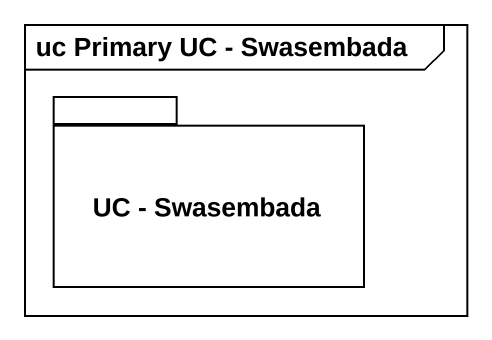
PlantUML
@startuml
mainframe uc Primary UC - Swasembada
package "UC - Swasembada" as UC_Swasembada {
}
@enduml
